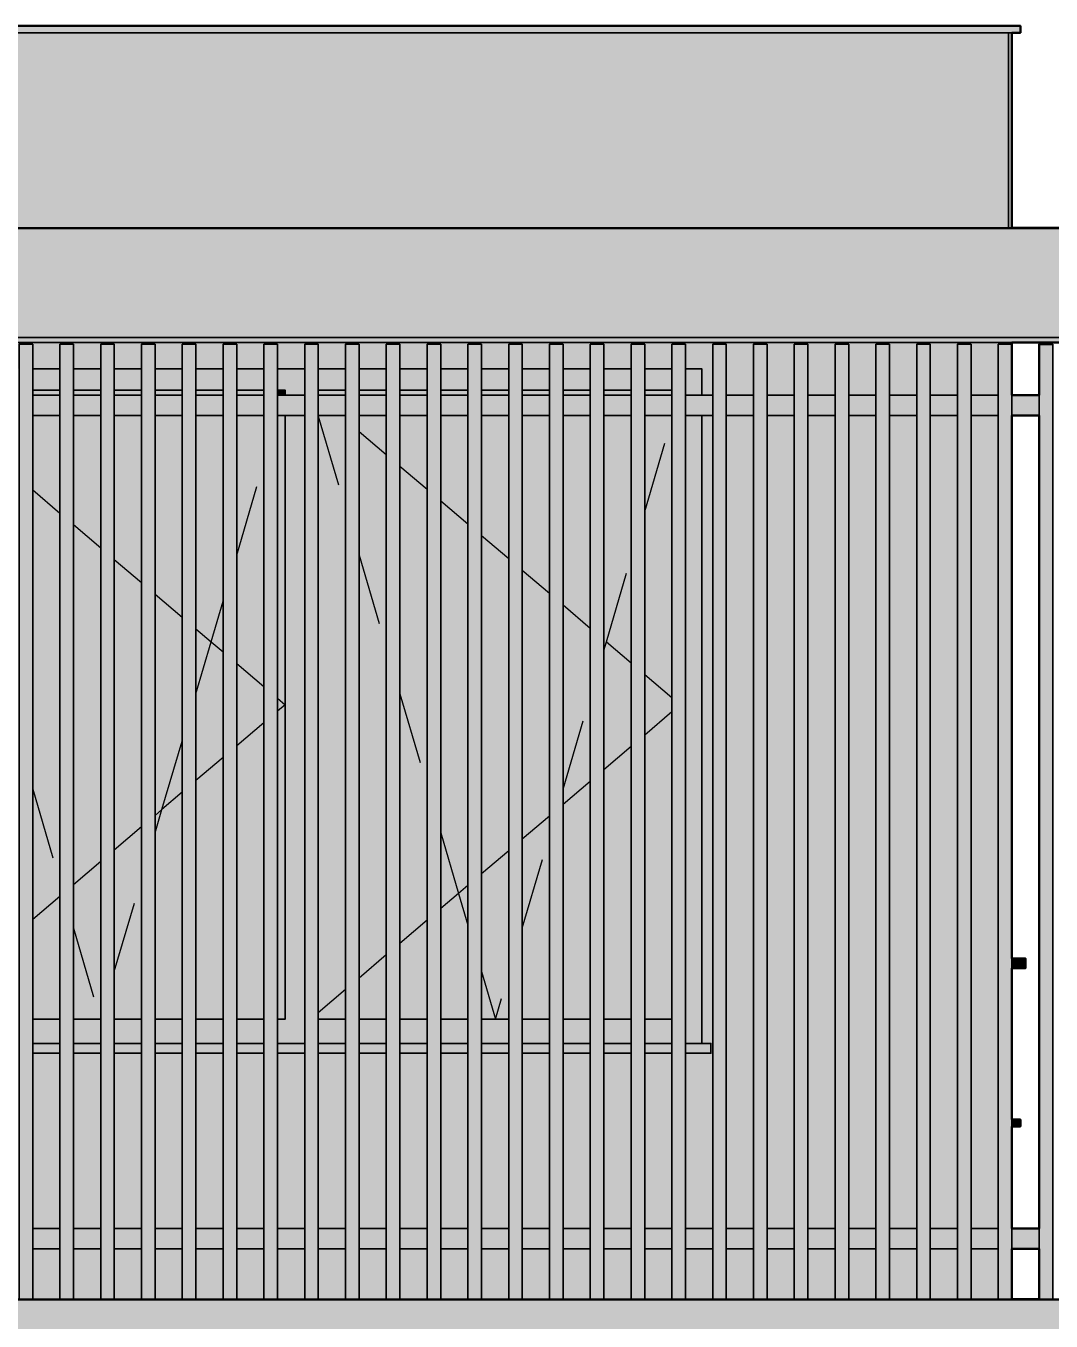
# Model space of a CAD drawing. Header units: metres. Extents: x -13 to 135, y -1 to 10.
# Drawn here: x 1.272 to 4.288, y 6.088 to 9.896 of the extents above; entities that cross this region are included whole.
import ezdxf

# ---------------------------------------------------------------- set-up
doc = ezdxf.new("R2010")
doc.units = ezdxf.units.M
doc.linetypes.add('KRESKOWA', pattern=[5.25, 4.2, -1.05])
doc.layers.add('A-ELEWACJE', color=7, linetype='Continuous', lineweight=35)

msp = doc.modelspace()

# ---------------------------------------------------------------- hatches: boundary and pattern name
at = {"layer": 'A-ELEWACJE', "true_color": 0x75787b}
for points in [[(-9.4625, 9.896), (4.1975, 9.896), (4.1975, 9.876), (-9.4625, 9.876)], [(4.1725, 7.125), (4.1725, 7.154), (4.2125, 7.154), (4.2125, 7.125)], [(1.2925, 6.875), (1.2925, 6.904), (1.3725, 6.904), (1.3725, 6.875)], [(1.4125, 6.875), (1.4125, 6.904), (1.4925, 6.904), (1.4925, 6.875)], [(1.5325, 6.875), (1.5325, 6.904), (1.6125, 6.904), (1.6125, 6.875)], [(1.6525, 6.875), (1.6525, 6.904), (1.7325, 6.904), (1.7325, 6.875)], [(1.7725, 6.875), (1.7725, 6.904), (1.8525, 6.904), (1.8525, 6.875)], [(1.8925, 6.875), (1.8925, 6.904), (1.9725, 6.904), (1.9725, 6.875)], [(2.0125, 6.875), (2.0125, 6.904), (2.0925, 6.904), (2.0925, 6.875)], [(2.1325, 6.875), (2.1325, 6.904), (2.2125, 6.904), (2.2125, 6.875)], [(2.2525, 6.875), (2.2525, 6.904), (2.3325, 6.904), (2.3325, 6.875)], [(2.3725, 6.875), (2.3725, 6.904), (2.4525, 6.904), (2.4525, 6.875)], [(2.4925, 6.875), (2.4925, 6.904), (2.5725, 6.904), (2.5725, 6.875)], [(2.6125, 6.875), (2.6125, 6.904), (2.6925, 6.904), (2.6925, 6.875)], [(2.7325, 6.875), (2.7325, 6.904), (2.8125, 6.904), (2.8125, 6.875)], [(2.8525, 6.875), (2.8525, 6.904), (2.9325, 6.904), (2.9325, 6.875)], [(2.9725, 6.875), (2.9725, 6.904), (3.0525, 6.904), (3.0525, 6.875)], [(3.0925, 6.875), (3.0925, 6.904), (3.1725, 6.904), (3.1725, 6.875)], [(3.2875, 6.875), (3.2125, 6.875), (3.2125, 6.904), (3.2875, 6.904)], [(4.1975, 6.68), (4.1975, 6.66), (4.1725, 6.66), (4.1725, 6.68)]]:
    msp.add_hatch(color=7, dxfattribs=at).paths.add_polyline_path(points)
at = {"layer": 'A-ELEWACJE', "true_color": 0x606060}
for points in [[(-9.4275, 9.876), (-8.1275, 9.876), (-5.1275, 9.876), (-4.0275, 9.876), (-2.8275, 9.876), (0.8725, 9.876), (3.2725, 9.876), (4.1625, 9.876), (4.1625, 9.302), (-9.4275, 9.302)], [(4.1625, 9.876), (4.1725, 9.876), (4.1725, 9.302), (4.1625, 9.302)], [(-9.4275, 8.965), (4.1625, 8.965), (4.1625, 8.96), (4.1325, 8.96), (4.1325, 8.81), (4.0525, 8.81), (4.0525, 8.96), (4.0125, 8.96), (4.0125, 8.81), (3.9325, 8.81), (3.9325, 8.96), (3.8925, 8.96), (3.8925, 8.81), (3.8125, 8.81), (3.8125, 8.96), (3.7725, 8.96), (3.7725, 8.81), (3.6925, 8.81), (3.6925, 8.96), (3.6525, 8.96), (3.6525, 8.81), (3.5725, 8.81), (3.5725, 8.96), (3.5325, 8.96), (3.5325, 8.81), (3.4525, 8.81), (3.4525, 8.96), (3.4125, 8.96), (3.4125, 8.81), (3.3325, 8.81), (3.3325, 8.96), (3.2925, 8.96), (3.2925, 8.81), (3.2605, 8.81), (3.2605, 8.888), (3.2125, 8.888), (3.2125, 8.96), (3.1725, 8.96), (3.1725, 8.888), (3.0925, 8.888), (3.0925, 8.96), (3.0525, 8.96), (3.0525, 8.888), (2.9725, 8.888), (2.9725, 8.96), (2.9325, 8.96), (2.9325, 8.888), (2.8525, 8.888), (2.8525, 8.96), (2.8125, 8.96), (2.8125, 8.888), (2.7325, 8.888), (2.7325, 8.96), (2.6925, 8.96), (2.6925, 8.888), (2.6125, 8.888), (2.6125, 8.96), (2.5725, 8.96), (2.5725, 8.888), (2.4925, 8.888), (2.4925, 8.96), (2.4525, 8.96), (2.4525, 8.888), (2.3725, 8.888), (2.3725, 8.96), (2.3325, 8.96), (2.3325, 8.888), (2.2525, 8.888), (2.2525, 8.96), (2.2125, 8.96), (2.2125, 8.888), (2.1325, 8.888), (2.1325, 8.96), (2.0925, 8.96), (2.0925, 8.888), (2.0125, 8.888), (2.0125, 8.96), (1.9725, 8.96), (1.9725, 8.888), (1.8925, 8.888), (1.8925, 8.96), (1.8525, 8.96), (1.8525, 8.888), (1.7725, 8.888), (1.7725, 8.96), (1.7325, 8.96), (1.7325, 8.888), (1.6525, 8.888), (1.6525, 8.96), (1.6125, 8.96), (1.6125, 8.888), (1.5325, 8.888), (1.5325, 8.96), (1.4925, 8.96), (1.4925, 8.888), (1.4125, 8.888), (1.4125, 8.96), (1.3725, 8.96), (1.3725, 8.888), (1.2925, 8.888), (1.2925, 8.96), (1.2525, 8.96), (1.2525, 8.888), (1.1725, 8.888), (1.1725, 8.96), (1.1325, 8.96), (1.1325, 8.888), (1.0525, 8.888), (1.0525, 8.96), (1.0125, 8.96), (1.0125, 8.888), (0.9325, 8.888), (0.9325, 8.96), (0.8925, 8.96), (0.8925, 8.888), (0.8845, 8.888), (0.8845, 8.81), (0.8125, 8.81), (0.8125, 8.96), (0.7725, 8.96), (0.7725, 8.81), (0.6925, 8.81), (0.6925, 8.96), (0.6525, 8.96), (0.6525, 8.81), (0.5725, 8.81), (0.5725, 8.96), (0.5325, 8.96), (0.5325, 8.81), (0.4525, 8.81), (0.4525, 8.96), (0.4125, 8.96), (0.4125, 8.81), (0.3325, 8.81), (0.3325, 8.96), (0.2925, 8.96), (0.2925, 8.81), (0.2125, 8.81), (0.2125, 8.96), (0.1725, 8.96), (0.1725, 8.81), (0.0925, 8.81), (0.0925, 8.96), (0.0525, 8.96), (0.0525, 8.81), (-0.0275, 8.81), (-0.0275, 8.96), (-0.0675, 8.96), (-0.0675, 8.81), (-0.1475, 8.81), (-0.1475, 8.96), (-0.1875, 8.96), (-0.1875, 8.81), (-0.2675, 8.81), (-0.2675, 8.96), (-0.3075, 8.96), (-0.3075, 8.81), (-0.3875, 8.81), (-0.3875, 8.96), (-0.4275, 8.96), (-0.4275, 8.81), (-0.5075, 8.81), (-0.5075, 8.96), (-0.5475, 8.96), (-0.5475, 8.81), (-0.6275, 8.81), (-0.6275, 8.96), (-0.6675, 8.96), (-0.6675, 8.81), (-0.7475, 8.81), (-0.7475, 8.96), (-0.7875, 8.96), (-0.7875, 8.81), (-0.8675, 8.81), (-0.8675, 8.96), (-0.9075, 8.96), (-0.9075, 8.81), (-0.9875, 8.81), (-0.9875, 8.96), (-1.0275, 8.96), (-1.0275, 8.81), (-1.1075, 8.81), (-1.1075, 8.96), (-1.1475, 8.96), (-1.1475, 8.81), (-1.2275, 8.81), (-1.2275, 8.96), (-1.2675, 8.96), (-1.2675, 8.81), (-1.3475, 8.81), (-1.3475, 8.96), (-1.3875, 8.96), (-1.3875, 8.81), (-1.4675, 8.81), (-1.4675, 8.96), (-1.5075, 8.96), (-1.5075, 8.81), (-1.5875, 8.81), (-1.5875, 8.96), (-1.6275, 8.96), (-1.6275, 8.81), (-1.7075, 8.81), (-1.7075, 8.96), (-1.7475, 8.96), (-1.7475, 8.81), (-1.8275, 8.81), (-1.8275, 8.96), (-1.8675, 8.96), (-1.8675, 8.81), (-1.9475, 8.81), (-1.9475, 8.96), (-1.9875, 8.96), (-1.9875, 8.81), (-2.0675, 8.81), (-2.0675, 8.96), (-2.1075, 8.96), (-2.1075, 8.81), (-2.1875, 8.81), (-2.1875, 8.96), (-2.2275, 8.96), (-2.2275, 8.81), (-2.3075, 8.81), (-2.3075, 8.96), (-2.3475, 8.96), (-2.3475, 8.81), (-2.4275, 8.81), (-2.4275, 8.96), (-2.4675, 8.96), (-2.4675, 8.81), (-2.5475, 8.81), (-2.5475, 8.96), (-2.5875, 8.96), (-2.5875, 8.81), (-2.6675, 8.81), (-2.6675, 8.96), (-2.7075, 8.96), (-2.7075, 8.81), (-2.7875, 8.81), (-2.7875, 8.96), (-2.8275, 8.96), (-2.8275, 8.81), (-2.8395, 8.81), (-2.8395, 8.888), (-2.9075, 8.888), (-2.9075, 8.96), (-2.9475, 8.96), (-2.9475, 8.888), (-3.0275, 8.888), (-3.0275, 8.96), (-3.0675, 8.96), (-3.0675, 8.888), (-3.1475, 8.888), (-3.1475, 8.96), (-3.1875, 8.96), (-3.1875, 8.888), (-3.2675, 8.888), (-3.2675, 8.96), (-3.3075, 8.96), (-3.3075, 8.888), (-3.3875, 8.888), (-3.3875, 8.96), (-3.4275, 8.96), (-3.4275, 8.888), (-3.5075, 8.888), (-3.5075, 8.96), (-3.5475, 8.96), (-3.5475, 8.888), (-3.6275, 8.888), (-3.6275, 8.96), (-3.6675, 8.96), (-3.6675, 8.888), (-3.7475, 8.888), (-3.7475, 8.96), (-3.7875, 8.96), (-3.7875, 8.888), (-3.8675, 8.888), (-3.8675, 8.96), (-3.9075, 8.96), (-3.9075, 8.888), (-3.9875, 8.888), (-3.9875, 8.96), (-4.0275, 8.96), (-4.0275, 8.81), (-4.1075, 8.81), (-4.1075, 8.96), (-4.1475, 8.96), (-4.1475, 8.81), (-4.2275, 8.81), (-4.2275, 8.96), (-4.2675, 8.96), (-4.2675, 8.81), (-4.3475, 8.81), (-4.3475, 8.96), (-4.3875, 8.96), (-4.3875, 8.81), (-4.4675, 8.81), (-4.4675, 8.96), (-4.5075, 8.96), (-4.5075, 8.81), (-4.5875, 8.81), (-4.5875, 8.96), (-4.6275, 8.96), (-4.6275, 8.81), (-4.7075, 8.81), (-4.7075, 8.96), (-4.7475, 8.96), (-4.7475, 8.81), (-4.8275, 8.81), (-4.8275, 8.96), (-4.8675, 8.96), (-4.8675, 8.81), (-4.9475, 8.81), (-4.9475, 8.96), (-4.9875, 8.96), (-4.9875, 8.81), (-5.0675, 8.81), (-5.0675, 8.96), (-5.1075, 8.96), (-5.1075, 8.81), (-5.1395, 8.81), (-5.1395, 8.888), (-5.1875, 8.888), (-5.1875, 8.96), (-5.2275, 8.96), (-5.2275, 8.888), (-5.3075, 8.888), (-5.3075, 8.96), (-5.3475, 8.96), (-5.3475, 8.888), (-5.4275, 8.888), (-5.4275, 8.96), (-5.4675, 8.96), (-5.4675, 8.888), (-5.5475, 8.888), (-5.5475, 8.96), (-5.5875, 8.96), (-5.5875, 8.888), (-5.6675, 8.888), (-5.6675, 8.96), (-5.7075, 8.96), (-5.7075, 8.888), (-5.7875, 8.888), (-5.7875, 8.96), (-5.8275, 8.96), (-5.8275, 8.888), (-5.9075, 8.888), (-5.9075, 8.96), (-5.9475, 8.96), (-5.9475, 8.888), (-6.0275, 8.888), (-6.0275, 8.96), (-6.0675, 8.96), (-6.0675, 8.888), (-6.1475, 8.888), (-6.1475, 8.96), (-6.1875, 8.96), (-6.1875, 8.888), (-6.2675, 8.888), (-6.2675, 8.96), (-6.3075, 8.96), (-6.3075, 8.888), (-6.3875, 8.888), (-6.3875, 8.96), (-6.4275, 8.96), (-6.4275, 8.888), (-6.5075, 8.888), (-6.5075, 8.96), (-6.5475, 8.96), (-6.5475, 8.888), (-6.6275, 8.888), (-6.6275, 8.96), (-6.6675, 8.96), (-6.6675, 8.888), (-6.7475, 8.888), (-6.7475, 8.96), (-6.7875, 8.96), (-6.7875, 8.888), (-6.8675, 8.888), (-6.8675, 8.96), (-6.9075, 8.96), (-6.9075, 8.888), (-6.9875, 8.888), (-6.9875, 8.96), (-7.0275, 8.96), (-7.0275, 8.888), (-7.1075, 8.888), (-7.1075, 8.96), (-7.1475, 8.96), (-7.1475, 8.888), (-7.2275, 8.888), (-7.2275, 8.96), (-7.2675, 8.96), (-7.2675, 8.888), (-7.3475, 8.888), (-7.3475, 8.96), (-7.3875, 8.96), (-7.3875, 8.888), (-7.4675, 8.888), (-7.4675, 8.96), (-7.5075, 8.96), (-7.5075, 8.888), (-7.5875, 8.888), (-7.5875, 8.96), (-7.6275, 8.96), (-7.6275, 8.888), (-7.7075, 8.888), (-7.7075, 8.96), (-7.7475, 8.96), (-7.7475, 8.888), (-7.8275, 8.888), (-7.8275, 8.96), (-7.8675, 8.96), (-7.8675, 8.888), (-7.9475, 8.888), (-7.9475, 8.96), (-7.9875, 8.96), (-7.9875, 8.888), (-8.0675, 8.888), (-8.0675, 8.96), (-8.1075, 8.96), (-8.1075, 8.888), (-8.1155, 8.888), (-8.1155, 8.81), (-8.1875, 8.81), (-8.1875, 8.96), (-8.2275, 8.96), (-8.2275, 8.81), (-8.3075, 8.81), (-8.3075, 8.96), (-8.3475, 8.96), (-8.3475, 8.81), (-8.4275, 8.81), (-8.4275, 8.96), (-8.4675, 8.96), (-8.4675, 8.81), (-8.5475, 8.81), (-8.5475, 8.96), (-8.5875, 8.96), (-8.5875, 8.81), (-8.6675, 8.81), (-8.6675, 8.96), (-8.7075, 8.96), (-8.7075, 8.81), (-8.7875, 8.81), (-8.7875, 8.96), (-8.8275, 8.96), (-8.8275, 8.81), (-8.9075, 8.81), (-8.9075, 8.96), (-8.9475, 8.96), (-8.9475, 8.81), (-9.0275, 8.81), (-9.0275, 8.96), (-9.0675, 8.96), (-9.0675, 8.81), (-9.1475, 8.81), (-9.1475, 8.96), (-9.1875, 8.96), (-9.1875, 8.81), (-9.2675, 8.81), (-9.2675, 8.96), (-9.3075, 8.96), (-9.3075, 8.81), (-9.3875, 8.81), (-9.3875, 8.96), (-9.4275, 8.96)], [(4.1625, 8.965), (4.1725, 8.965), (4.1725, 8.96), (4.1625, 8.96)], [(3.2605, 8.75), (3.2925, 8.75), (3.2925, 6.36), (3.2125, 6.36), (3.2125, 6.875), (3.2875, 6.875), (3.2875, 6.904), (3.2605, 6.904)], [(3.3325, 8.75), (3.4125, 8.75), (3.4125, 6.36), (3.3325, 6.36)], [(3.4525, 8.75), (3.5325, 8.75), (3.5325, 6.36), (3.4525, 6.36)], [(3.5725, 8.75), (3.6525, 8.75), (3.6525, 6.36), (3.5725, 6.36)], [(3.6925, 8.75), (3.7725, 8.75), (3.7725, 6.36), (3.6925, 6.36)], [(3.8125, 8.75), (3.8925, 8.75), (3.8925, 6.36), (3.8125, 6.36)], [(3.9325, 8.75), (4.0125, 8.75), (4.0125, 6.36), (3.9325, 6.36)], [(4.0525, 8.75), (4.1325, 8.75), (4.1325, 6.36), (4.0525, 6.36)], [(1.3725, 6.36), (1.2925, 6.36), (1.2925, 6.875), (1.3725, 6.875)], [(1.4925, 6.36), (1.4125, 6.36), (1.4125, 6.875), (1.4925, 6.875)], [(1.6125, 6.36), (1.5325, 6.36), (1.5325, 6.875), (1.6125, 6.875)], [(1.7325, 6.36), (1.6525, 6.36), (1.6525, 6.875), (1.7325, 6.875)], [(1.8525, 6.36), (1.7725, 6.36), (1.7725, 6.875), (1.8525, 6.875)], [(1.9725, 6.36), (1.8925, 6.36), (1.8925, 6.875), (1.9725, 6.875)], [(2.0925, 6.36), (2.0125, 6.36), (2.0125, 6.875), (2.0925, 6.875)], [(2.2125, 6.36), (2.1325, 6.36), (2.1325, 6.875), (2.2125, 6.875)], [(2.3325, 6.36), (2.2525, 6.36), (2.2525, 6.875), (2.3325, 6.875)], [(2.4525, 6.36), (2.3725, 6.36), (2.3725, 6.875), (2.4525, 6.875)], [(2.5725, 6.36), (2.4925, 6.36), (2.4925, 6.875), (2.5725, 6.875)], [(2.6925, 6.36), (2.6125, 6.36), (2.6125, 6.875), (2.6925, 6.875)], [(2.8125, 6.36), (2.7325, 6.36), (2.7325, 6.875), (2.8125, 6.875)], [(2.9325, 6.36), (2.8525, 6.36), (2.8525, 6.875), (2.9325, 6.875)], [(3.0525, 6.36), (2.9725, 6.36), (2.9725, 6.875), (3.0525, 6.875)], [(3.1725, 6.36), (3.0925, 6.36), (3.0925, 6.875), (3.1725, 6.875)], [(1.2925, 6.152), (1.2925, 6.3), (1.3725, 6.3), (1.3725, 6.152)], [(1.4125, 6.152), (1.4125, 6.3), (1.4925, 6.3), (1.4925, 6.152)], [(1.5325, 6.152), (1.5325, 6.3), (1.6125, 6.3), (1.6125, 6.152)], [(1.6525, 6.152), (1.6525, 6.3), (1.7325, 6.3), (1.7325, 6.152)], [(1.7725, 6.152), (1.7725, 6.3), (1.8525, 6.3), (1.8525, 6.152)], [(1.8925, 6.152), (1.8925, 6.3), (1.9725, 6.3), (1.9725, 6.152)], [(2.0125, 6.152), (2.0125, 6.3), (2.0925, 6.3), (2.0925, 6.152)], [(2.1325, 6.152), (2.1325, 6.3), (2.2125, 6.3), (2.2125, 6.152)], [(2.2525, 6.152), (2.2525, 6.3), (2.3325, 6.3), (2.3325, 6.152)], [(2.3725, 6.152), (2.3725, 6.3), (2.4525, 6.3), (2.4525, 6.152)], [(2.4925, 6.152), (2.4925, 6.3), (2.5725, 6.3), (2.5725, 6.152)], [(2.6125, 6.152), (2.6125, 6.3), (2.6925, 6.3), (2.6925, 6.152)], [(2.7325, 6.152), (2.7325, 6.3), (2.8125, 6.3), (2.8125, 6.152)], [(2.8525, 6.152), (2.8525, 6.3), (2.9325, 6.3), (2.9325, 6.152)], [(2.9725, 6.152), (2.9725, 6.3), (3.0525, 6.3), (3.0525, 6.152)], [(3.0925, 6.152), (3.0925, 6.3), (3.1725, 6.3), (3.1725, 6.152)], [(3.2125, 6.152), (3.2125, 6.3), (3.2925, 6.3), (3.2925, 6.152)], [(3.3325, 6.152), (3.3325, 6.3), (3.4125, 6.3), (3.4125, 6.152)], [(3.4525, 6.152), (3.4525, 6.3), (3.5325, 6.3), (3.5325, 6.152)], [(3.5725, 6.152), (3.5725, 6.3), (3.6525, 6.3), (3.6525, 6.152)], [(3.6925, 6.152), (3.6925, 6.3), (3.7725, 6.3), (3.7725, 6.152)], [(3.8125, 6.152), (3.8125, 6.3), (3.8925, 6.3), (3.8925, 6.152)], [(3.9325, 6.152), (3.9325, 6.3), (4.0125, 6.3), (4.0125, 6.152)], [(4.0525, 6.152), (4.0525, 6.3), (4.1325, 6.3), (4.1325, 6.152)]]:
    msp.add_hatch(color=7, dxfattribs=at).paths.add_polyline_path(points)
at = {"layer": 'A-ELEWACJE', "true_color": 0x797d80}
for points in [[(4.4725, 9.302), (4.4725, 9.3), (-10.5275, 9.3), (-10.5275, 9.302)], [(4.4725, 6.152), (4.4725, 6.15), (-8.4275, 6.15), (-10.5275, 6.15), (-10.5275, 6.152)]]:
    msp.add_hatch(color=7, dxfattribs=at).paths.add_polyline_path(points)
at = {"layer": 'A-ELEWACJE', "true_color": 0xbab7af}
for points in [[(4.4725, 9.3), (4.4725, 8.98), (-10.5275, 8.98), (-10.5275, 9.3)], [(4.4725, 6.15), (4.4725, 5.85), (-8.4075, 5.85), (-8.4275, 5.85), (-8.4275, 6.15)]]:
    msp.add_hatch(color=7, dxfattribs=at).paths.add_polyline_path(points)
at = {"layer": 'A-ELEWACJE', "true_color": 0xf5f4f1}
msp.add_hatch(color=7, dxfattribs=at).paths.add_polyline_path([(4.4725, 8.965), (-10.5275, 8.965), (-10.5275, 8.98), (4.4725, 8.98)])
at = {"layer": 'A-ELEWACJE', "true_color": 0xa37650}
for points in [[(1.2925, 6.152), (1.2525, 6.152), (1.2525, 8.96), (1.2925, 8.96)], [(1.4125, 6.152), (1.3725, 6.152), (1.3725, 8.96), (1.4125, 8.96)], [(1.5325, 6.152), (1.4925, 6.152), (1.4925, 8.96), (1.5325, 8.96)], [(1.6525, 6.152), (1.6125, 6.152), (1.6125, 8.96), (1.6525, 8.96)], [(1.7725, 6.152), (1.7325, 6.152), (1.7325, 8.96), (1.7725, 8.96)], [(1.8925, 6.152), (1.8525, 6.152), (1.8525, 8.96), (1.8925, 8.96)], [(2.0125, 6.152), (1.9725, 6.152), (1.9725, 8.96), (2.0125, 8.96)], [(2.1325, 6.152), (2.0925, 6.152), (2.0925, 8.96), (2.1325, 8.96)], [(2.2525, 6.152), (2.2125, 6.152), (2.2125, 8.96), (2.2525, 8.96)], [(2.3725, 6.152), (2.3325, 6.152), (2.3325, 8.96), (2.3725, 8.96)], [(2.4925, 6.152), (2.4525, 6.152), (2.4525, 8.96), (2.4925, 8.96)], [(2.6125, 8.96), (2.6125, 6.152), (2.5725, 6.152), (2.5725, 8.96)], [(2.7325, 8.96), (2.7325, 6.152), (2.6925, 6.152), (2.6925, 8.96)], [(2.8525, 6.152), (2.8125, 6.152), (2.8125, 8.96), (2.8525, 8.96)], [(2.9725, 6.152), (2.9325, 6.152), (2.9325, 8.96), (2.9725, 8.96)], [(3.0925, 6.152), (3.0525, 6.152), (3.0525, 8.96), (3.0925, 8.96)], [(3.2125, 6.152), (3.1725, 6.152), (3.1725, 8.96), (3.2125, 8.96)], [(3.3325, 6.152), (3.2925, 6.152), (3.2925, 8.96), (3.3325, 8.96)], [(3.4525, 6.152), (3.4125, 6.152), (3.4125, 8.96), (3.4525, 8.96)], [(3.5725, 8.96), (3.5725, 6.152), (3.5325, 6.152), (3.5325, 8.96)], [(3.6925, 6.152), (3.6525, 6.152), (3.6525, 8.96), (3.6925, 8.96)], [(3.8125, 6.152), (3.7725, 6.152), (3.7725, 8.96), (3.8125, 8.96)], [(3.9325, 6.152), (3.8925, 6.152), (3.8925, 8.96), (3.9325, 8.96)], [(4.0525, 6.152), (4.0125, 6.152), (4.0125, 8.96), (4.0525, 8.96)], [(4.1725, 6.152), (4.1325, 6.152), (4.1325, 8.96), (4.1725, 8.96)], [(4.2925, 6.152), (4.2525, 6.152), (4.2525, 8.96), (4.2925, 8.96)]]:
    msp.add_hatch(color=7, dxfattribs=at).paths.add_polyline_path(points)
at = {"layer": 'A-ELEWACJE', "true_color": 0x6a6d70}
for points in [[(1.2925, 8.825), (1.2925, 8.888), (1.3725, 8.888), (1.3725, 8.825)], [(1.4125, 8.825), (1.4125, 8.888), (1.4925, 8.888), (1.4925, 8.825)], [(1.5325, 8.825), (1.5325, 8.888), (1.6125, 8.888), (1.6125, 8.825)], [(1.6525, 8.825), (1.6525, 8.888), (1.7325, 8.888), (1.7325, 8.825)], [(1.7725, 8.825), (1.7725, 8.888), (1.8525, 8.888), (1.8525, 8.825)], [(1.8925, 8.825), (1.8925, 8.888), (1.9725, 8.888), (1.9725, 8.825)], [(2.035, 8.825), (2.0125, 8.825), (2.0125, 8.888), (2.0925, 8.888), (2.0925, 8.81), (2.035, 8.81)], [(2.1325, 8.825), (2.1325, 8.888), (2.2125, 8.888), (2.2125, 8.825)], [(2.2525, 8.825), (2.2525, 8.888), (2.3325, 8.888), (2.3325, 8.825)], [(2.3725, 8.825), (2.3725, 8.888), (2.4525, 8.888), (2.4525, 8.825)], [(2.4925, 8.825), (2.4925, 8.888), (2.5725, 8.888), (2.5725, 8.825)], [(2.6125, 8.825), (2.6125, 8.888), (2.6925, 8.888), (2.6925, 8.825)], [(2.7325, 8.825), (2.7325, 8.888), (2.8125, 8.888), (2.8125, 8.825)], [(2.8525, 8.825), (2.8525, 8.888), (2.9325, 8.888), (2.9325, 8.825)], [(2.9725, 8.825), (2.9725, 8.888), (3.0525, 8.888), (3.0525, 8.825)], [(3.0925, 8.825), (3.0925, 8.888), (3.1725, 8.888), (3.1725, 8.825)], [(3.2605, 8.81), (3.2125, 8.81), (3.2125, 8.888), (3.2605, 8.888)], [(2.035, 6.975), (2.035, 8.75), (2.0925, 8.75), (2.0925, 6.904), (2.0125, 6.904), (2.0125, 6.975)], [(3.2605, 6.904), (3.2125, 6.904), (3.2125, 8.75), (3.2605, 8.75)], [(1.3725, 6.975), (1.3725, 6.904), (1.2925, 6.904), (1.2925, 6.975)], [(1.4925, 6.975), (1.4925, 6.904), (1.4125, 6.904), (1.4125, 6.975)], [(1.6125, 6.975), (1.6125, 6.904), (1.5325, 6.904), (1.5325, 6.975)], [(1.7325, 6.975), (1.7325, 6.904), (1.6525, 6.904), (1.6525, 6.975)], [(1.8525, 6.975), (1.8525, 6.904), (1.7725, 6.904), (1.7725, 6.975)], [(1.9725, 6.975), (1.9725, 6.904), (1.8925, 6.904), (1.8925, 6.975)], [(2.2125, 6.975), (2.2125, 6.904), (2.1325, 6.904), (2.1325, 6.975)], [(2.3325, 6.975), (2.3325, 6.904), (2.2525, 6.904), (2.2525, 6.975)], [(2.4525, 6.975), (2.4525, 6.904), (2.3725, 6.904), (2.3725, 6.975)], [(2.5725, 6.975), (2.5725, 6.904), (2.4925, 6.904), (2.4925, 6.975)], [(2.6925, 6.975), (2.6925, 6.904), (2.6125, 6.904), (2.6125, 6.975)], [(2.8125, 6.975), (2.8125, 6.904), (2.7325, 6.904), (2.7325, 6.975)], [(2.9325, 6.975), (2.9325, 6.904), (2.8525, 6.904), (2.8525, 6.975)], [(3.0525, 6.975), (3.0525, 6.904), (2.9725, 6.904), (2.9725, 6.975)], [(3.1725, 6.975), (3.1725, 6.904), (3.0925, 6.904), (3.0925, 6.975)]]:
    msp.add_hatch(color=7, dxfattribs=at).paths.add_polyline_path(points)
at = {"layer": 'A-ELEWACJE', "true_color": 0xa9c3cd}
for points in [[(1.3725, 8.825), (1.3725, 8.81), (1.2925, 8.81), (1.2925, 8.825)], [(1.4925, 8.825), (1.4925, 8.81), (1.4125, 8.81), (1.4125, 8.825)], [(1.6125, 8.825), (1.6125, 8.81), (1.5325, 8.81), (1.5325, 8.825)], [(1.7325, 8.825), (1.7325, 8.81), (1.6525, 8.81), (1.6525, 8.825)], [(1.8525, 8.825), (1.8525, 8.81), (1.7725, 8.81), (1.7725, 8.825)], [(1.9725, 8.825), (1.9725, 8.81), (1.8925, 8.81), (1.8925, 8.825)], [(2.035, 8.825), (2.035, 8.81), (2.0125, 8.81), (2.0125, 8.825)], [(2.2125, 8.825), (2.2125, 8.81), (2.1325, 8.81), (2.1325, 8.825)], [(2.3325, 8.825), (2.3325, 8.81), (2.2525, 8.81), (2.2525, 8.825)], [(2.4525, 8.825), (2.4525, 8.81), (2.3725, 8.81), (2.3725, 8.825)], [(2.5725, 8.825), (2.5725, 8.81), (2.4925, 8.81), (2.4925, 8.825)], [(2.6925, 8.825), (2.6925, 8.81), (2.6125, 8.81), (2.6125, 8.825)], [(2.8125, 8.825), (2.8125, 8.81), (2.7325, 8.81), (2.7325, 8.825)], [(2.9325, 8.825), (2.9325, 8.81), (2.8525, 8.81), (2.8525, 8.825)], [(3.0525, 8.825), (3.0525, 8.81), (2.9725, 8.81), (2.9725, 8.825)], [(3.1725, 8.825), (3.1725, 8.81), (3.0925, 8.81), (3.0925, 8.825)], [(1.2925, 6.975), (1.2925, 8.75), (1.3725, 8.75), (1.3725, 6.975)], [(1.4125, 6.975), (1.4125, 8.75), (1.4925, 8.75), (1.4925, 6.975)], [(1.5325, 6.975), (1.5325, 8.75), (1.6125, 8.75), (1.6125, 6.975)], [(1.6525, 6.975), (1.6525, 8.75), (1.7325, 8.75), (1.7325, 6.975)], [(1.7725, 6.975), (1.7725, 8.75), (1.8525, 8.75), (1.8525, 6.975)], [(1.8925, 6.975), (1.8925, 8.75), (1.9725, 8.75), (1.9725, 6.975)], [(2.035, 6.975), (2.0125, 6.975), (2.0125, 8.75), (2.035, 8.75)], [(2.1325, 6.975), (2.1325, 8.75), (2.2125, 8.75), (2.2125, 6.975)], [(2.2525, 6.975), (2.2525, 8.75), (2.3325, 8.75), (2.3325, 6.975)], [(2.3725, 6.975), (2.3725, 8.75), (2.4525, 8.75), (2.4525, 6.975)], [(2.4925, 6.975), (2.4925, 8.75), (2.5725, 8.75), (2.5725, 6.975)], [(2.6125, 6.975), (2.6125, 8.75), (2.6925, 8.75), (2.6925, 6.975)], [(2.7325, 6.975), (2.7325, 8.75), (2.8125, 8.75), (2.8125, 6.975)], [(2.8525, 6.975), (2.8525, 8.75), (2.9325, 8.75), (2.9325, 6.975)], [(2.9725, 6.975), (2.9725, 8.75), (3.0525, 8.75), (3.0525, 6.975)], [(3.0925, 6.975), (3.0925, 8.75), (3.1725, 8.75), (3.1725, 6.975)]]:
    msp.add_hatch(color=7, dxfattribs=at).paths.add_polyline_path(points)
at = {"layer": 'A-ELEWACJE', "true_color": 0x6b6e70}
for points in [[(1.3725, 8.81), (1.3725, 8.75), (1.2925, 8.75), (1.2925, 8.81)], [(1.4925, 8.81), (1.4925, 8.75), (1.4125, 8.75), (1.4125, 8.81)], [(1.6125, 8.81), (1.6125, 8.75), (1.5325, 8.75), (1.5325, 8.81)], [(1.7325, 8.81), (1.7325, 8.75), (1.6525, 8.75), (1.6525, 8.81)], [(1.8525, 8.81), (1.8525, 8.75), (1.7725, 8.75), (1.7725, 8.81)], [(1.9725, 8.81), (1.9725, 8.75), (1.8925, 8.75), (1.8925, 8.81)], [(2.0925, 8.81), (2.0925, 8.75), (2.0125, 8.75), (2.0125, 8.81)], [(2.2125, 8.81), (2.2125, 8.75), (2.1325, 8.75), (2.1325, 8.81)], [(2.3325, 8.81), (2.3325, 8.75), (2.2525, 8.75), (2.2525, 8.81)], [(2.4525, 8.81), (2.4525, 8.75), (2.3725, 8.75), (2.3725, 8.81)], [(2.5725, 8.81), (2.5725, 8.75), (2.4925, 8.75), (2.4925, 8.81)], [(2.6925, 8.81), (2.6925, 8.75), (2.6125, 8.75), (2.6125, 8.81)], [(2.8125, 8.81), (2.8125, 8.75), (2.7325, 8.75), (2.7325, 8.81)], [(2.9325, 8.81), (2.9325, 8.75), (2.8525, 8.75), (2.8525, 8.81)], [(3.0525, 8.81), (3.0525, 8.75), (2.9725, 8.75), (2.9725, 8.81)], [(3.1725, 8.81), (3.1725, 8.75), (3.0925, 8.75), (3.0925, 8.81)], [(3.2925, 8.81), (3.2925, 8.75), (3.2125, 8.75), (3.2125, 8.81)], [(3.4125, 8.81), (3.4125, 8.75), (3.3325, 8.75), (3.3325, 8.81)], [(3.5325, 8.81), (3.5325, 8.75), (3.4525, 8.75), (3.4525, 8.81)], [(3.6525, 8.81), (3.6525, 8.75), (3.5725, 8.75), (3.5725, 8.81)], [(3.7725, 8.81), (3.7725, 8.75), (3.6925, 8.75), (3.6925, 8.81)], [(3.8925, 8.81), (3.8925, 8.75), (3.8125, 8.75), (3.8125, 8.81)], [(4.0125, 8.81), (4.0125, 8.75), (3.9325, 8.75), (3.9325, 8.81)], [(4.1325, 8.81), (4.1325, 8.75), (4.0525, 8.75), (4.0525, 8.81)], [(4.2525, 8.81), (4.2525, 8.75), (4.1725, 8.75), (4.1725, 8.81)], [(1.3725, 6.36), (1.3725, 6.3), (1.2925, 6.3), (1.2925, 6.36)], [(1.4925, 6.36), (1.4925, 6.3), (1.4125, 6.3), (1.4125, 6.36)], [(1.6125, 6.36), (1.6125, 6.3), (1.5325, 6.3), (1.5325, 6.36)], [(1.7325, 6.36), (1.7325, 6.3), (1.6525, 6.3), (1.6525, 6.36)], [(1.8525, 6.36), (1.8525, 6.3), (1.7725, 6.3), (1.7725, 6.36)], [(1.9725, 6.36), (1.9725, 6.3), (1.8925, 6.3), (1.8925, 6.36)], [(2.0925, 6.36), (2.0925, 6.3), (2.0125, 6.3), (2.0125, 6.36)], [(2.2125, 6.36), (2.2125, 6.3), (2.1325, 6.3), (2.1325, 6.36)], [(2.3325, 6.36), (2.3325, 6.3), (2.2525, 6.3), (2.2525, 6.36)], [(2.4525, 6.36), (2.4525, 6.3), (2.3725, 6.3), (2.3725, 6.36)], [(2.5725, 6.36), (2.5725, 6.3), (2.4925, 6.3), (2.4925, 6.36)], [(2.6925, 6.36), (2.6925, 6.3), (2.6125, 6.3), (2.6125, 6.36)], [(2.8125, 6.36), (2.8125, 6.3), (2.7325, 6.3), (2.7325, 6.36)], [(2.9325, 6.36), (2.9325, 6.3), (2.8525, 6.3), (2.8525, 6.36)], [(3.0525, 6.36), (3.0525, 6.3), (2.9725, 6.3), (2.9725, 6.36)], [(3.1725, 6.36), (3.1725, 6.3), (3.0925, 6.3), (3.0925, 6.36)], [(3.2925, 6.36), (3.2925, 6.3), (3.2125, 6.3), (3.2125, 6.36)], [(3.4125, 6.36), (3.4125, 6.3), (3.3325, 6.3), (3.3325, 6.36)], [(3.5325, 6.36), (3.5325, 6.3), (3.4525, 6.3), (3.4525, 6.36)], [(3.6525, 6.36), (3.6525, 6.3), (3.5725, 6.3), (3.5725, 6.36)], [(3.7725, 6.36), (3.7725, 6.3), (3.6925, 6.3), (3.6925, 6.36)], [(3.8925, 6.36), (3.8925, 6.3), (3.8125, 6.3), (3.8125, 6.36)], [(4.0125, 6.36), (4.0125, 6.3), (3.9325, 6.3), (3.9325, 6.36)], [(4.1325, 6.36), (4.1325, 6.3), (4.0525, 6.3), (4.0525, 6.36)], [(4.2525, 6.36), (4.2525, 6.3), (4.1725, 6.3), (4.1725, 6.36)]]:
    msp.add_hatch(color=7, dxfattribs=at).paths.add_polyline_path(points)

# ---------------------------------------------------------------- linework, layer by layer
at = {"layer": 'A-ELEWACJE', "lineweight": 35, "ltscale": 0.05}
for points in [[(-9.4625, 9.876), (-9.4625, 9.896), (4.1975, 9.896), (4.1975, 9.876), (-9.4625, 9.876)], [(4.1625, 9.3024), (4.1625, 9.8756)], [(4.1725, 9.8756), (4.1725, 9.3024)], [(-10.5275, 9.302), (4.4725, 9.302), (4.4725, 9.3), (-10.5275, 9.3), (-10.5275, 9.302)], [(4.4725, 8.98), (4.4725, 8.965), (-10.5275, 8.965), (-10.5275, 8.98), (4.4725, 8.98)], [(1.2525, 6.1524), (1.2525, 8.96), (1.2925, 8.96), (1.2925, 6.1524)], [(1.3725, 6.1524), (1.3725, 8.96), (1.4125, 8.96), (1.4125, 6.1524)], [(1.4925, 6.1524), (1.4925, 8.96), (1.5325, 8.96), (1.5325, 6.1524)], [(1.6125, 6.1524), (1.6125, 8.96), (1.6525, 8.96), (1.6525, 6.1524)], [(1.7325, 6.1524), (1.7325, 8.96), (1.7725, 8.96), (1.7725, 6.1524)], [(1.8525, 6.1524), (1.8525, 8.96), (1.8925, 8.96), (1.8925, 6.1524)], [(1.9725, 6.1524), (1.9725, 8.96), (2.0125, 8.96), (2.0125, 6.1524)], [(2.0925, 6.1524), (2.0925, 8.96), (2.1325, 8.96), (2.1325, 6.1524)], [(2.2125, 6.1524), (2.2125, 8.96), (2.2525, 8.96), (2.2525, 6.1524)], [(2.3325, 6.1524), (2.3325, 8.96), (2.3725, 8.96), (2.3725, 6.1524)], [(2.4525, 6.1524), (2.4525, 8.96), (2.4925, 8.96), (2.4925, 6.1524)], [(2.5725, 6.1524), (2.5725, 8.96), (2.6125, 8.96), (2.6125, 6.1524)], [(2.6925, 6.1524), (2.6925, 8.96), (2.7325, 8.96), (2.7325, 6.1524)], [(2.8125, 6.1524), (2.8125, 8.96), (2.8525, 8.96), (2.8525, 6.1524)], [(2.9325, 6.1524), (2.9325, 8.96), (2.9725, 8.96), (2.9725, 6.1524)], [(3.0525, 6.1524), (3.0525, 8.96), (3.0925, 8.96), (3.0925, 6.1524)], [(3.1725, 6.1524), (3.1725, 8.96), (3.2125, 8.96), (3.2125, 6.1524)], [(3.2925, 6.1524), (3.2925, 8.96), (3.3325, 8.96), (3.3325, 6.1524)], [(3.4125, 6.1524), (3.4125, 8.96), (3.4525, 8.96), (3.4525, 6.1524)], [(3.5325, 6.1524), (3.5325, 8.96), (3.5725, 8.96), (3.5725, 6.1524)], [(3.6525, 6.1524), (3.6525, 8.96), (3.6925, 8.96), (3.6925, 6.1524)], [(3.7725, 6.1524), (3.7725, 8.96), (3.8125, 8.96), (3.8125, 6.1524)], [(3.8925, 6.1524), (3.8925, 8.96), (3.9325, 8.96), (3.9325, 6.1524)], [(4.0125, 6.1524), (4.0125, 8.96), (4.0525, 8.96), (4.0525, 6.1524)], [(4.1325, 6.1524), (4.1325, 8.96), (4.1725, 8.96), (4.1725, 6.1524)], [(4.2525, 6.1524), (4.2525, 8.96), (4.2925, 8.96), (4.2925, 6.1524)], [(1.3721, 8.888), (1.2929, 8.888)], [(1.4921, 8.888), (1.4129, 8.888)], [(1.6121, 8.888), (1.5329, 8.888)], [(1.7321, 8.888), (1.6529, 8.888)], [(1.8521, 8.888), (1.7729, 8.888)], [(1.9721, 8.888), (1.8929, 8.888)], [(2.0921, 8.888), (2.0129, 8.888)], [(2.2121, 8.888), (2.1329, 8.888)], [(2.3321, 8.888), (2.2529, 8.888)], [(2.4521, 8.888), (2.3729, 8.888)], [(2.5721, 8.888), (2.4929, 8.888)], [(2.6921, 8.888), (2.6129, 8.888)], [(2.8121, 8.888), (2.7329, 8.888)], [(2.9321, 8.888), (2.8529, 8.888)], [(3.0521, 8.888), (2.9729, 8.888)], [(3.1721, 8.888), (3.0929, 8.888)], [(3.2605, 8.8104), (3.2605, 8.888), (3.2129, 8.888)], [(1.3721, 8.825), (1.2929, 8.825)], [(1.2929, 8.81), (1.3721, 8.81)], [(1.4921, 8.825), (1.4129, 8.825)], [(1.4129, 8.81), (1.4921, 8.81)], [(1.6121, 8.825), (1.5329, 8.825)], [(1.5329, 8.81), (1.6121, 8.81)], [(1.7321, 8.825), (1.6529, 8.825)], [(1.6529, 8.81), (1.7321, 8.81)], [(1.8521, 8.825), (1.7729, 8.825)], [(1.7729, 8.81), (1.8521, 8.81)], [(1.9721, 8.825), (1.8929, 8.825)], [(1.8929, 8.81), (1.9721, 8.81)], [(2.035, 8.8104), (2.035, 8.825), (2.0129, 8.825)], [(2.0129, 8.81), (2.0921, 8.81)], [(2.2121, 8.825), (2.1329, 8.825)], [(2.1329, 8.81), (2.2121, 8.81)], [(2.3321, 8.825), (2.2529, 8.825)], [(2.2529, 8.81), (2.3321, 8.81)], [(2.4521, 8.825), (2.3729, 8.825)], [(2.3729, 8.81), (2.4521, 8.81)], [(2.5721, 8.825), (2.4929, 8.825)], [(2.4929, 8.81), (2.5721, 8.81)], [(2.6921, 8.825), (2.6129, 8.825)], [(2.6129, 8.81), (2.6921, 8.81)], [(2.8121, 8.825), (2.7329, 8.825)], [(2.7329, 8.81), (2.8121, 8.81)], [(2.9321, 8.825), (2.8529, 8.825)], [(2.8529, 8.81), (2.9321, 8.81)], [(3.0521, 8.825), (2.9729, 8.825)], [(2.9729, 8.81), (3.0521, 8.81)], [(3.1721, 8.825), (3.0929, 8.825)], [(3.0929, 8.81), (3.1721, 8.81)], [(3.2129, 8.81), (3.2921, 8.81)], [(3.3329, 8.81), (3.4121, 8.81)], [(3.4529, 8.81), (3.5321, 8.81)], [(3.5729, 8.81), (3.6521, 8.81)], [(3.6929, 8.81), (3.7721, 8.81)], [(3.8129, 8.81), (3.8921, 8.81)], [(3.9329, 8.81), (4.0121, 8.81)], [(4.0529, 8.81), (4.1321, 8.81)], [(4.1729, 8.81), (4.2521, 8.81)], [(1.3721, 8.75), (1.2929, 8.75)], [(1.4921, 8.75), (1.4129, 8.75)], [(1.6121, 8.75), (1.5329, 8.75)], [(1.7321, 8.75), (1.6529, 8.75)], [(1.8521, 8.75), (1.7729, 8.75)], [(1.9721, 8.75), (1.8929, 8.75)], [(2.0921, 8.75), (2.0129, 8.75)], [(2.0129, 6.975), (2.035, 6.975), (2.035, 8.7496)], [(2.2121, 8.75), (2.1329, 8.75)], [(2.3321, 8.75), (2.2529, 8.75)], [(2.4521, 8.75), (2.3729, 8.75)], [(2.5721, 8.75), (2.4929, 8.75)], [(2.6921, 8.75), (2.6129, 8.75)], [(2.8121, 8.75), (2.7329, 8.75)], [(2.9321, 8.75), (2.8529, 8.75)], [(3.0521, 8.75), (2.9729, 8.75)], [(3.1721, 8.75), (3.0929, 8.75)], [(3.2921, 8.75), (3.2129, 8.75)], [(3.2605, 6.9044), (3.2605, 8.7496)], [(3.4121, 8.75), (3.3329, 8.75)], [(3.5321, 8.75), (3.4529, 8.75)], [(3.6521, 8.75), (3.5729, 8.75)], [(3.7721, 8.75), (3.6929, 8.75)], [(3.8921, 8.75), (3.8129, 8.75)], [(4.0121, 8.75), (3.9329, 8.75)], [(4.1321, 8.75), (4.0529, 8.75)], [(4.2521, 8.75), (4.1729, 8.75)], [(4.1729, 7.154), (4.2125, 7.154), (4.2125, 7.125), (4.1729, 7.125)], [(1.2929, 6.975), (1.3721, 6.975)], [(1.4129, 6.975), (1.4921, 6.975)], [(1.5329, 6.975), (1.6121, 6.975)], [(1.6529, 6.975), (1.7321, 6.975)], [(1.7729, 6.975), (1.8521, 6.975)], [(1.8929, 6.975), (1.9721, 6.975)], [(2.1329, 6.975), (2.2121, 6.975)], [(2.2529, 6.975), (2.3321, 6.975)], [(2.3729, 6.975), (2.4521, 6.975)], [(2.4929, 6.975), (2.5721, 6.975)], [(2.6129, 6.975), (2.6921, 6.975)], [(2.7329, 6.975), (2.8121, 6.975)], [(2.8529, 6.975), (2.9321, 6.975)], [(2.9729, 6.975), (3.0521, 6.975)], [(3.0929, 6.975), (3.1721, 6.975)], [(1.2929, 6.904), (1.3721, 6.904)], [(1.4129, 6.904), (1.4921, 6.904)], [(1.5329, 6.904), (1.6121, 6.904)], [(1.6529, 6.904), (1.7321, 6.904)], [(1.7729, 6.904), (1.8521, 6.904)], [(1.8929, 6.904), (1.9721, 6.904)], [(2.0129, 6.904), (2.0921, 6.904)], [(2.1329, 6.904), (2.2121, 6.904)], [(2.2529, 6.904), (2.3321, 6.904)], [(2.3729, 6.904), (2.4521, 6.904)], [(2.4929, 6.904), (2.5721, 6.904)], [(2.6129, 6.904), (2.6921, 6.904)], [(2.7329, 6.904), (2.8121, 6.904)], [(2.8529, 6.904), (2.9321, 6.904)], [(2.9729, 6.904), (3.0521, 6.904)], [(3.0929, 6.904), (3.1721, 6.904)], [(3.2129, 6.904), (3.2875, 6.904), (3.2875, 6.875), (3.2129, 6.875)], [(1.3721, 6.875), (1.2929, 6.875)], [(1.4921, 6.875), (1.4129, 6.875)], [(1.6121, 6.875), (1.5329, 6.875)], [(1.7321, 6.875), (1.6529, 6.875)], [(1.8521, 6.875), (1.7729, 6.875)], [(1.9721, 6.875), (1.8929, 6.875)], [(2.0921, 6.875), (2.0129, 6.875)], [(2.2121, 6.875), (2.1329, 6.875)], [(2.3321, 6.875), (2.2529, 6.875)], [(2.4521, 6.875), (2.3729, 6.875)], [(2.5721, 6.875), (2.4929, 6.875)], [(2.6921, 6.875), (2.6129, 6.875)], [(2.8121, 6.875), (2.7329, 6.875)], [(2.9321, 6.875), (2.8529, 6.875)], [(3.0521, 6.875), (2.9729, 6.875)], [(3.1721, 6.875), (3.0929, 6.875)], [(4.1729, 6.68), (4.1975, 6.68), (4.1975, 6.66), (4.1729, 6.66)], [(1.2929, 6.36), (1.3721, 6.36)], [(1.4129, 6.36), (1.4921, 6.36)], [(1.5329, 6.36), (1.6121, 6.36)], [(1.6529, 6.36), (1.7321, 6.36)], [(1.7729, 6.36), (1.8521, 6.36)], [(1.8929, 6.36), (1.9721, 6.36)], [(2.0129, 6.36), (2.0921, 6.36)], [(2.1329, 6.36), (2.2121, 6.36)], [(2.2529, 6.36), (2.3321, 6.36)], [(2.3729, 6.36), (2.4521, 6.36)], [(2.4929, 6.36), (2.5721, 6.36)], [(2.6129, 6.36), (2.6921, 6.36)], [(2.7329, 6.36), (2.8121, 6.36)], [(2.8529, 6.36), (2.9321, 6.36)], [(2.9729, 6.36), (3.0521, 6.36)], [(3.0929, 6.36), (3.1721, 6.36)], [(3.2129, 6.36), (3.2921, 6.36)], [(3.3329, 6.36), (3.4121, 6.36)], [(3.4529, 6.36), (3.5321, 6.36)], [(3.5729, 6.36), (3.6521, 6.36)], [(3.6929, 6.36), (3.7721, 6.36)], [(3.8129, 6.36), (3.8921, 6.36)], [(3.9329, 6.36), (4.0121, 6.36)], [(4.0529, 6.36), (4.1321, 6.36)], [(4.1729, 6.36), (4.2521, 6.36)], [(1.3721, 6.3), (1.2929, 6.3)], [(1.4921, 6.3), (1.4129, 6.3)], [(1.6121, 6.3), (1.5329, 6.3)], [(1.7321, 6.3), (1.6529, 6.3)], [(1.8521, 6.3), (1.7729, 6.3)], [(1.9721, 6.3), (1.8929, 6.3)], [(2.0921, 6.3), (2.0129, 6.3)], [(2.2121, 6.3), (2.1329, 6.3)], [(2.3321, 6.3), (2.2529, 6.3)], [(2.4521, 6.3), (2.3729, 6.3)], [(2.5721, 6.3), (2.4929, 6.3)], [(2.6921, 6.3), (2.6129, 6.3)], [(2.8121, 6.3), (2.7329, 6.3)], [(2.9321, 6.3), (2.8529, 6.3)], [(3.0521, 6.3), (2.9729, 6.3)], [(3.1721, 6.3), (3.0929, 6.3)], [(3.2921, 6.3), (3.2129, 6.3)], [(3.4121, 6.3), (3.3329, 6.3)], [(3.5321, 6.3), (3.4529, 6.3)], [(3.6521, 6.3), (3.5729, 6.3)], [(3.7721, 6.3), (3.6929, 6.3)], [(3.8921, 6.3), (3.8129, 6.3)], [(4.0121, 6.3), (3.9329, 6.3)], [(4.1321, 6.3), (4.0529, 6.3)], [(4.2521, 6.3), (4.1729, 6.3)], [(-10.5275, 6.152), (4.4725, 6.152), (4.4725, 6.15), (-8.4271, 6.15)]]:
    msp.add_lwpolyline(points, dxfattribs=at)
at = {"layer": 'A-ELEWACJE', "lineweight": 50, "ltscale": 0.05}
for points in [[(-8.9175, 9.896), (-4.0325, 9.896), (0.1525, 9.896), (3.6525, 9.896), (4.1975, 9.896), (4.1975, 9.876), (4.1725, 9.876), (4.1725, 9.302), (4.4725, 9.302)], [(4.4725, 8.965), (4.1725, 8.965), (4.1725, 8.96), (4.1725, 8.9), (4.1725, 8.888), (4.1725, 8.81), (4.2525, 8.81), (4.2525, 8.96), (4.2925, 8.96)], [(4.1725, 7.154), (4.2125, 7.154), (4.2125, 7.125), (4.1725, 7.125), (4.1725, 6.68), (4.1975, 6.68), (4.1975, 6.66), (4.1725, 6.66), (4.1725, 6.36), (4.2525, 6.36), (4.2525, 8.75), (4.1725, 8.75), (4.1725, 7.154)], [(4.1725, 6.152), (4.2525, 6.152), (4.2525, 6.3), (4.1725, 6.3), (4.1725, 6.152)]]:
    msp.add_lwpolyline(points, dxfattribs=at)
at = {"layer": 'A-ELEWACJE', "linetype": 'KRESKOWA', "lineweight": 25, "ltscale": 0.05, "flags": 128}
for points in [[(2.1325, 8.7484), (2.2125, 8.4763)], [(3.0925, 8.4678), (3.1725, 8.7399)], [(2.2525, 8.7038), (2.3325, 8.6357)], [(1.8925, 8.3402), (1.9725, 8.6124)], [(2.3725, 8.6017), (2.4525, 8.5337)], [(1.2925, 8.5316), (1.3725, 8.4635)], [(2.4925, 8.4997), (2.5725, 8.4316)], [(1.4125, 8.4295), (1.4925, 8.3614)], [(2.6125, 8.3976), (2.6925, 8.3295)], [(1.5325, 8.3274), (1.6125, 8.2594)], [(2.2525, 8.3402), (2.3325, 8.068)], [(2.98, 8.085), (3.0525, 8.3317)], [(2.7325, 8.2955), (2.8125, 8.2275)], [(1.6525, 8.2253), (1.7325, 8.1573)], [(1.8175, 8.085), (1.8525, 8.2041)], [(2.8525, 8.1934), (2.9325, 8.1254)], [(1.7725, 8.1233), (1.8175, 8.085)], [(1.7725, 7.9319), (1.8175, 8.085)], [(1.8175, 8.085), (1.8525, 8.0552)], [(2.9725, 8.0595), (2.98, 8.085)], [(2.98, 8.085), (3.0525, 8.0233)], [(1.8925, 8.0212), (1.9725, 7.9532)], [(3.0925, 7.9893), (3.1725, 7.9213)], [(2.3725, 7.9319), (2.4525, 7.6597)], [(2.8525, 7.6512), (2.9325, 7.9234)], [(2.0125, 7.9191), (2.035, 7.9), (2.0125, 7.8809)], [(1.9725, 7.8468), (1.8925, 7.7788)], [(3.1725, 7.8787), (3.0925, 7.8107)], [(1.6725, 7.5917), (1.7325, 7.7958)], [(3.0525, 7.7767), (2.9725, 7.7086)], [(1.8525, 7.7448), (1.7725, 7.6767)], [(2.9325, 7.6746), (2.8525, 7.6066)], [(1.2925, 7.6512), (1.3725, 7.379)], [(1.7325, 7.6427), (1.6725, 7.5917)], [(1.6525, 7.5236), (1.6725, 7.5917)], [(1.6725, 7.5917), (1.6525, 7.5747)], [(2.8125, 7.5725), (2.7325, 7.5045)], [(1.6125, 7.5406), (1.5325, 7.4726)], [(2.4925, 7.5236), (2.545, 7.345)], [(2.7325, 7.2429), (2.8125, 7.5151)], [(2.6925, 7.4705), (2.6125, 7.4024)], [(1.4925, 7.4386), (1.4125, 7.3705)], [(1.5325, 7.1153), (1.6125, 7.3875)], [(2.5725, 7.3684), (2.545, 7.345)], [(1.3725, 7.3365), (1.2925, 7.2684)], [(2.545, 7.345), (2.4925, 7.3003)], [(2.545, 7.345), (2.5725, 7.2514)], [(1.4125, 7.2429), (1.4912, 6.975), (1.4925, 6.9793)], [(2.4525, 7.2663), (2.3725, 7.1983)], [(2.3325, 7.1643), (2.2525, 7.0962)], [(2.6125, 7.1153), (2.6537, 6.975), (2.6925, 7.1068)], [(2.2125, 7.0622), (2.1325, 6.9941)]]:
    msp.add_lwpolyline(points, dxfattribs=at)

doc.saveas('drawing.dxf')
